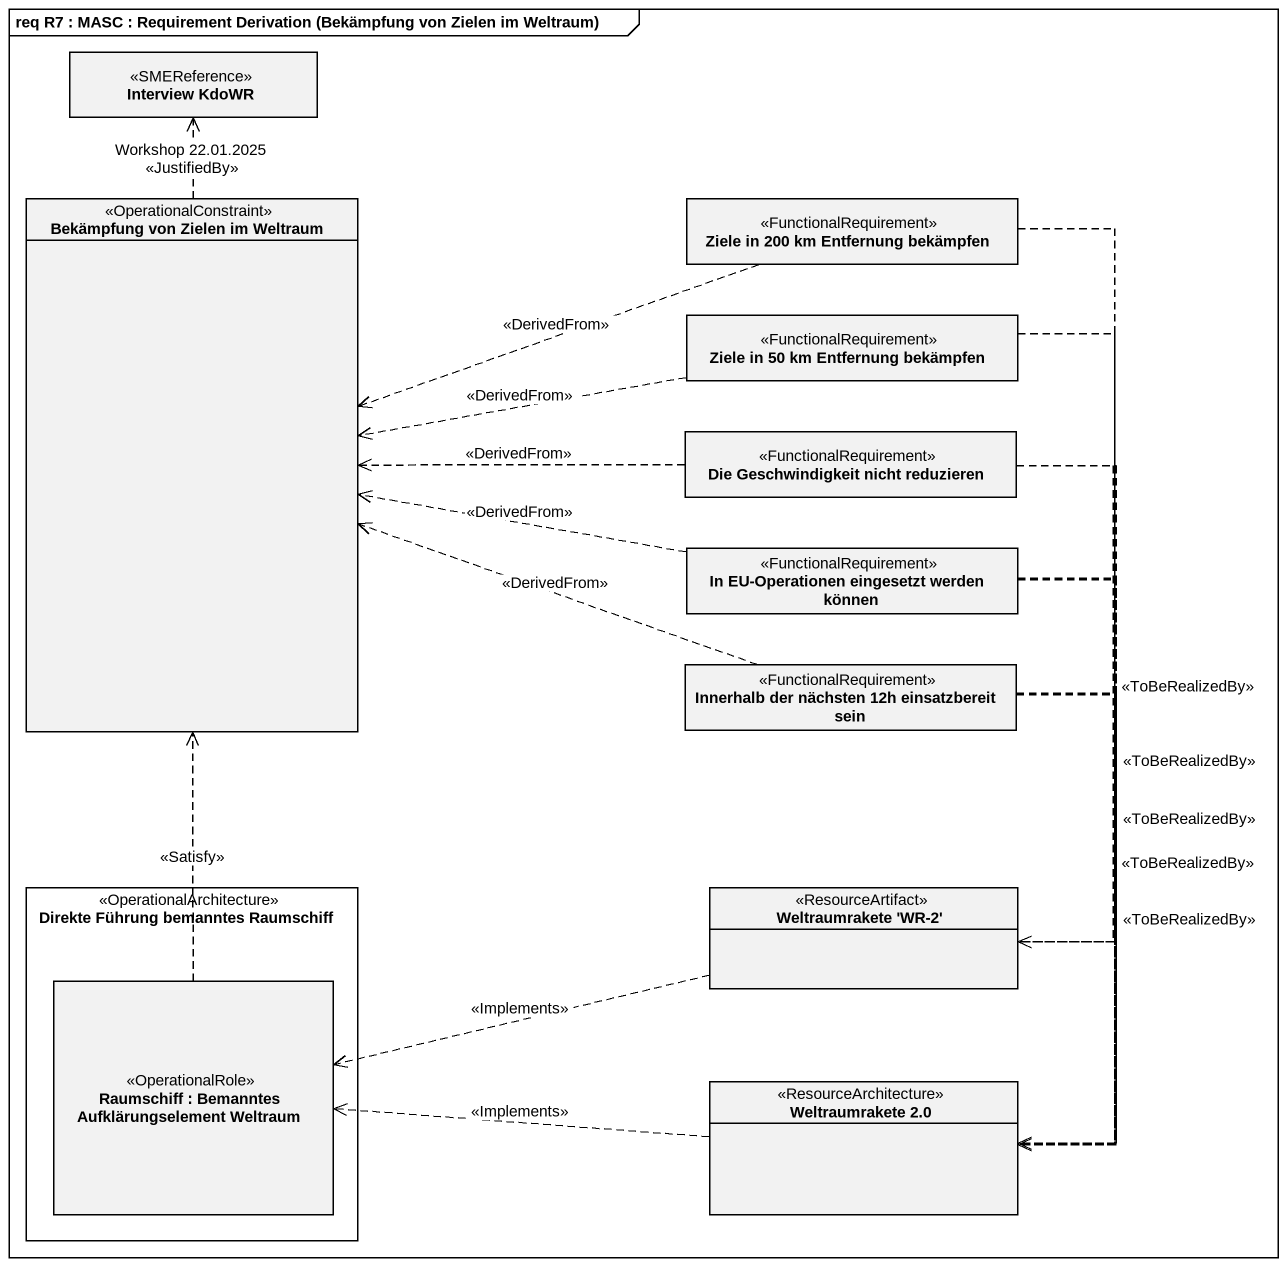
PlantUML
@startuml
mainframe req R7 : MASC : Requirement Derivation (Bekämpfung von Zielen im Weltraum)
allowmixing
hide circle
hide empty members
class "Interview KdoWR" as Interview_KdoWR <<SMEReference>>
class "Bekämpfung von Zielen im Weltraum" as Bekämpfung_von_Zielen_im <<OperationalConstraint>>
class "Ziele in 200 km Entfernung bekämpfen" as Ziele_in_200_km_Entfernung <<FunctionalRequirement>>
class "Ziele in 50 km Entfernung bekämpfen" as Ziele_in_50_km_Entfernung <<FunctionalRequirement>>
class "Die Geschwindigkeit nicht reduzieren" as Die_Geschwindigkeit_nicht <<FunctionalRequirement>>
class "In EU-Operationen eingesetzt werden können" as In_EU_Operationen <<FunctionalRequirement>>
class "Innerhalb der nächsten 12h einsatzbereit sein" as Innerhalb_der_nächsten_12h <<FunctionalRequirement>>
rectangle "Direkte Führung bemanntes Raumschiff" as Direkte_Führung_bemanntes <<OperationalArchitecture>> {
  rectangle "Raumschiff : Bemanntes Aufklärungselement Weltraum" as Raumschiff <<OperationalRole>>
}
class "Weltraumrakete 'WR-2'" as Weltraumrakete_WR_2 <<ResourceArtifact>>
class "Weltraumrakete 2.0" as Weltraumrakete_2_0 <<ResourceArchitecture>>
Bekämpfung_von_Zielen_im .up.> Interview_KdoWR : Workshop 22.01.2025\n<<JustifiedBy>>
Ziele_in_200_km_Entfernung .left.> Bekämpfung_von_Zielen_im : <<DerivedFrom>>
Ziele_in_200_km_Entfernung ..> Weltraumrakete_2_0 : <<ToBeRealizedBy>>
Ziele_in_50_km_Entfernung .left.> Bekämpfung_von_Zielen_im : <<DerivedFrom>>
Ziele_in_50_km_Entfernung ..> Weltraumrakete_WR_2
Die_Geschwindigkeit_nicht .left.> Bekämpfung_von_Zielen_im : <<DerivedFrom>>
Die_Geschwindigkeit_nicht ..> Weltraumrakete_WR_2
Die_Geschwindigkeit_nicht ..> Weltraumrakete_2_0
In_EU_Operationen .left.> Bekämpfung_von_Zielen_im : <<DerivedFrom>>
In_EU_Operationen ..> Weltraumrakete_WR_2 : <<ToBeRealizedBy>>
In_EU_Operationen ..> Weltraumrakete_2_0 : <<ToBeRealizedBy>>
Innerhalb_der_nächsten_12h .left.> Bekämpfung_von_Zielen_im : <<DerivedFrom>>
Innerhalb_der_nächsten_12h ..> Weltraumrakete_WR_2 : <<ToBeRealizedBy>>
Innerhalb_der_nächsten_12h ..> Weltraumrakete_2_0 : <<ToBeRealizedBy>>
Weltraumrakete_WR_2 .left.> Raumschiff : <<Implements>>
Raumschiff .up.> Bekämpfung_von_Zielen_im : <<Satisfy>>
Weltraumrakete_2_0 .left.> Raumschiff : <<Implements>>
@enduml
